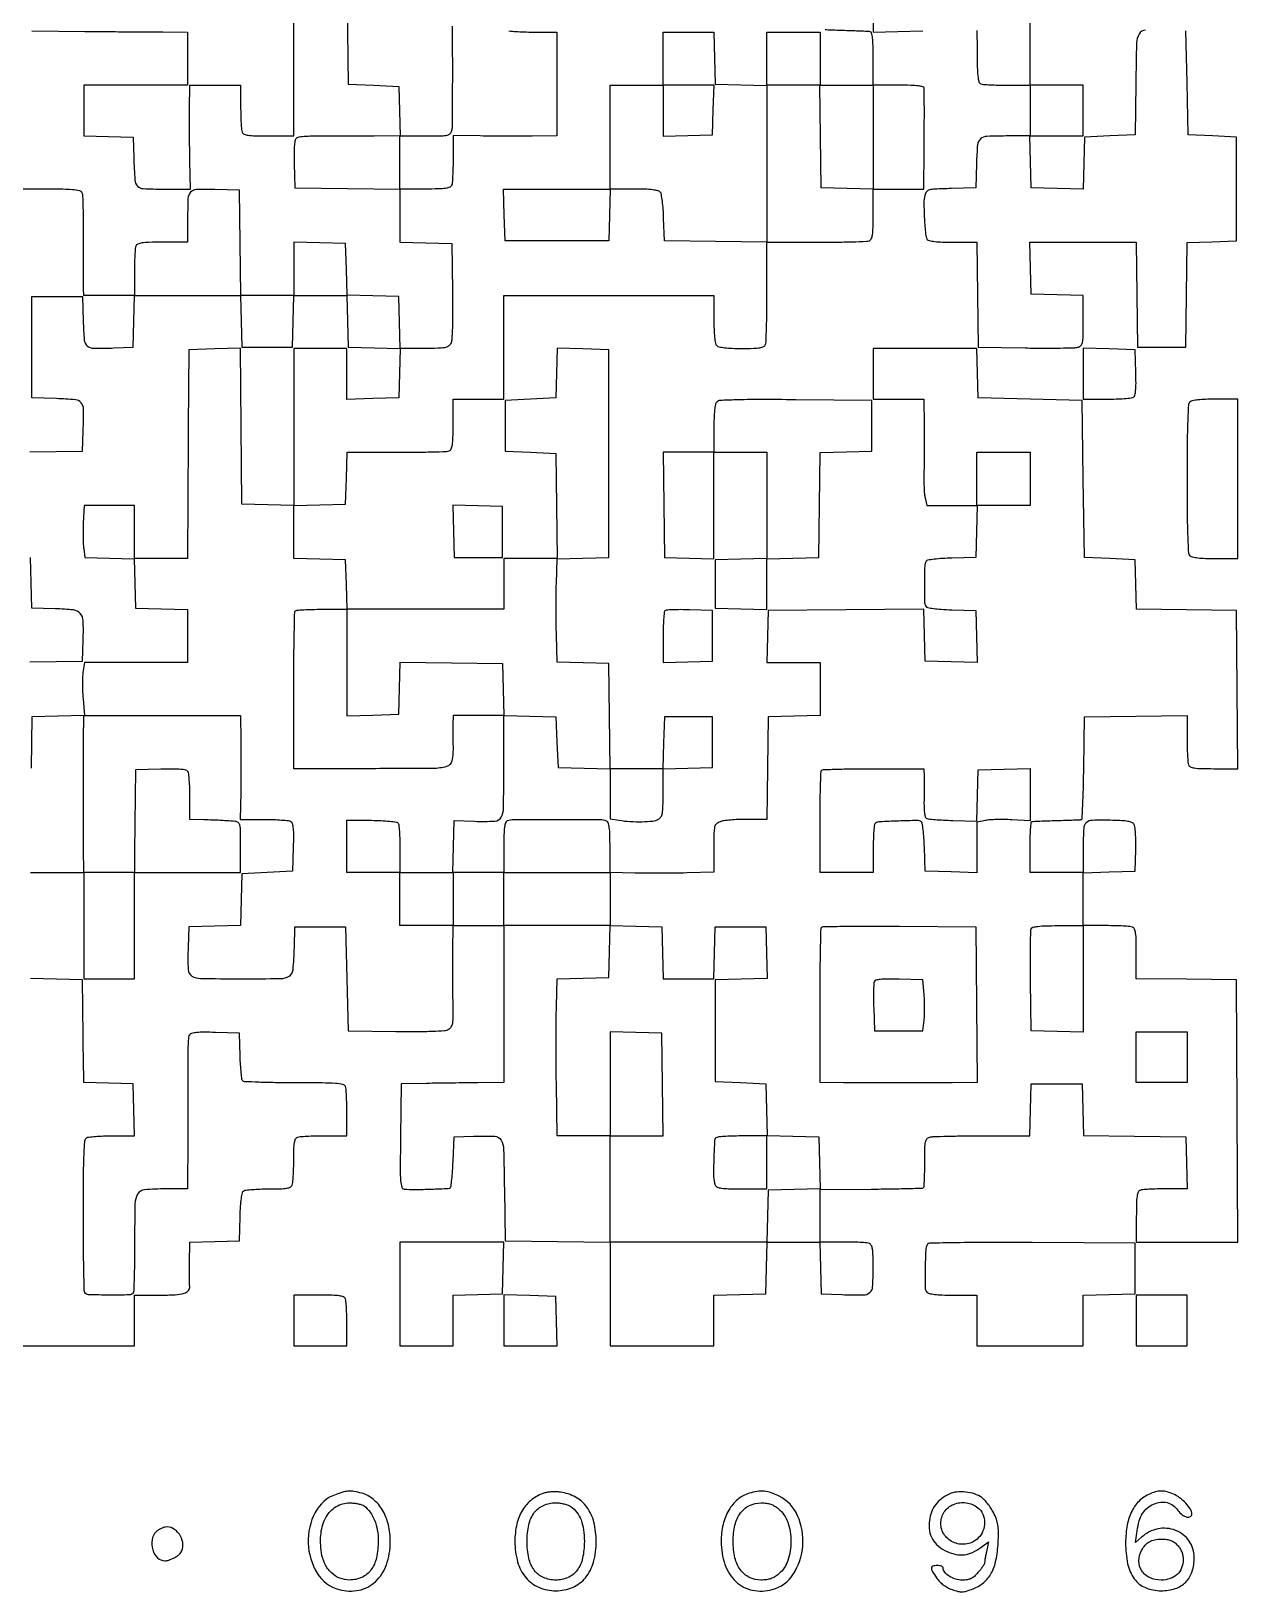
# Model space of a CAD drawing. Extents: x 179 to 1071, y 112 to 1107.
# Drawn here: x 571 to 1071, y 112 to 758 of the extents above; entities that cross this region are included whole.
import ezdxf

# ---------------------------------------------------------------- set-up
doc = ezdxf.new("R2010")
doc.units = 0

msp = doc.modelspace()

# ---------------------------------------------------------------- linework, layer by layer
for points in [[(701.961185, 779.931943), (702.230592, 758.215971), (702.5, 736.5), (713, 736), (723.5, 735.5), (723.784983, 725.25), (724.069966, 715), (713.284983, 714.93983, -0.000968), (708.429729, 714.922141, -0.000601), (702.730589, 714.919258, -0.000603), (697.10597, 714.929951, -0.001089), (692.5, 714.954293, 0.007949), (688.575575, 714.921194, 0.010999), (685.059082, 714.758164, 0.007766), (682.14769, 714.513451, 0.121161), (681.211769, 714.181818, 0.193052), (680.605124, 713.30958, 0.033427), (680.279649, 711.285813, 0.023561), (680.138626, 708.18984, 0.006865), (680.211769, 703.417355), (680.5, 693.5), (702.25, 693.230498), (724, 692.960995), (724, 682.014329), (724, 671.067663), (734.75, 670.783832), (745.5, 670.5), (745.771227, 650.723921, -0.003998), (745.819843, 642.220502, -0.008451), (745.693379, 635.628551, -0.006572), (745.445103, 630.589282, -0.107669), (744.986043, 628.973921, -0.131877), (743.98962, 627.912104, -0.094571), (742.462685, 627.326285, -0.039356), (739.773537, 627.058951, -0.005104), (733.998648, 627), (724.067663, 627), (723.783832, 637.75), (723.5, 648.5), (712.783492, 648.783492), (702.066984, 649.066984), (701.783492, 659.783492), (701.5, 670.5), (690.75, 670.783832), (680, 671.067663), (680, 660.033832), (680, 649), (669.019502, 649), (658.039005, 649), (657.769502, 670.75), (657.5, 692.5), (647.375418, 692.783598, 0.014067), (639.629717, 692.782603, 0.209372), (637.234697, 691.652026, 0.171639), (636.192605, 689.020135, 0.008871), (636.013655, 679.75), (636, 671), (625.606989, 671, 0.005351), (620.039857, 670.940414, 0.030363), (617.086379, 670.69735, 0.063068), (615.398405, 670.23239, 0.205218), (614.606989, 669.418213, 0.07203), (614.367894, 668.361889, 0.005915), (614.178303, 665.534475, 0.007831), (614.044305, 662.140776, 0.005951), (614, 658.418213), (614, 649), (603.5, 649), (593, 649), (592.945994, 651.75, -0.004813), (592.927671, 653.580519, -0.000316), (592.928989, 658.868487, -0.000458), (592.940319, 665.171508, -0.000342), (592.963941, 672.121445, 0.003336), (592.946153, 678.991468, 0.004864), (592.831182, 685.044978, 0.002492), (592.65853, 690.165908, 0.082114), (592.410958, 691.371445, 0.252583), (591.347157, 692.285021, 0.034724), (588.355555, 692.722897, 0.01693), (582.93396, 692.951057, 0.002051), (571, 693, 0.002119), (559.241252, 692.950165, 0.016334)], [(571.5, 758.5), (593.5, 758.297607, 0.000187), (602.674575, 758.216632, 0.000175), (612.048437, 758.140683, 0.000174), (620.365365, 758.079107, 0.000603), (625.75, 758.047607), (636, 758), (636, 747), (636, 736), (614.5, 736), (593, 736), (593, 725.534983), (593, 715.069966), (603.25, 714.784983), (613.5, 714.5), (613.75078, 706, 0.008217), (614.176921, 696.728164, 0.176384), (615.255846, 694.256177, 0.194563), (617.638093, 693.175835, 0.010359), (626.124322, 693), (637.210541, 693), (636.975491, 704.75, -0.002259), (636.894826, 709.959265, -0.001517), (636.84761, 715.9125, -0.001528), (636.837003, 721.676368, -0.003024), (636.870221, 726.25), (637, 736), (647.5, 736), (658, 736), (658, 727.081787, 0.006277), (658.044331, 723.550804, 0.008159), (658.178303, 720.31865, 0.006338), (658.368222, 717.626193, 0.070946), (658.606989, 716.581787, 0.205218), (659.398405, 715.76761, 0.063068), (661.086379, 715.30265, 0.030363), (664.039857, 715.059586, 0.005351), (669.606989, 715), (680, 715), (680, 747.466168), (680, 779.932337)], [(1032.780464, 758.787652, 0.257531), (1030.146434, 757.197264, 0.124846), (1029.099787, 753.488898, 0.003493), (1028.769847, 736.735929), (1028.5, 715.5), (1018, 715), (1007.5, 714.5), (1007.215829, 703.716515), (1006.931657, 692.93303), (996.215829, 693.216515), (985.5, 693.5), (985.216168, 704.25), (984.932337, 715), (995.966168, 715), (1007, 715), (1007, 725.5), (1007, 736), (996, 736), (985, 736), (985, 758), (985, 780)], [(571, 410), (593, 410), (593, 388), (593, 366), (603.5, 366), (614, 366), (614, 388), (614, 410), (636, 410), (658, 410), (658, 420.5, 0.003352), (657.954921, 427.224924, 0.048655), (657.69244, 429.587618, 0.175767), (657.016838, 430.675217, 0.149258), (655.75, 431.167506, 0.001986), (652.205797, 431.417209, 0.003814), (649.36184, 431.584448, 0.003716), (646.467483, 431.710946, 0.001781), (642.75, 431.832494), (637, 432), (636.984687, 441.25, 0.008159), (636.919317, 444.886885, 0.011123), (636.734034, 448.160822, 0.008145), (636.475757, 450.869394, 0.113997), (636.152902, 451.78684, 0.199716), (635.281101, 452.39767, 0.032047), (633.18343, 452.720814, 0.022682), (629.955578, 452.861053, 0.006397), (624.918214, 452.78684), (614.5, 452.5), (614.322108, 441.5, 0.000681), (614.248714, 436.544418, 0.000421), (614.17529, 430.720312, 0.000422), (614.112467, 424.967405, 0.00076), (614.072108, 420.25), (614, 410), (603.5, 410), (593, 410), (592.933333, 420, -0.000621), (592.907731, 424.720472, -0.000304), (592.88625, 430.734375, -0.000302), (592.871506, 436.984657, -0.000439), (592.866667, 442.5, -0.000439), (592.871506, 448.015343, -0.000302), (592.88625, 454.265625, -0.000304), (592.907731, 460.279528, -0.000621), (592.933333, 465), (593, 475), (625.5, 475), (658, 475), (658.109067, 464.75, -0.002417), (658.136556, 460.015634, -0.001319), (658.126879, 454.20625, -0.001314), (658.085953, 448.30196, -0.002089), (658.016543, 443.25), (657.814951, 432), (667.657476, 431.984687, -0.007683), (671.521546, 431.919292, -0.010595), (674.987176, 431.733781, -0.007485), (677.858404, 431.475724, -0.115704), (678.788231, 431.152042, -0.19692), (679.395734, 430.294865, -0.033714), (679.721018, 428.282937, -0.023663), (679.861823, 425.195195, -0.006827), (679.788231, 420.417355), (679.5, 410.5), (669, 410), (658.5, 409.5), (658.216508, 398.783492), (657.933016, 388.066984), (647.216508, 387.783492), (636.5, 387.5), (636.228698, 379, 0.01654), (636.23949, 369.782213, 0.254876), (637.79862, 367.141672, 0.131763), (641.407937, 366.118322, 0.003566), (658, 366, 0.003292), (674.573967, 366.109128, 0.129624), (678.077127, 367.082347, 0.243089), (679.697909, 369.638585, 0.014665), (680.24922, 379), (680.5, 387.5), (691, 387.5), (701.5, 387.5), (702, 366), (702.5, 344.5), (722.276079, 344.228773, 0.003838), (731.052526, 344.175771, 0.009135), (737.574436, 344.305616, 0.008078), (742.403182, 344.568236, 0.105617), (744.117756, 345.063021, 0.126565), (745.24877, 346.102368, 0.105122), (745.835833, 347.632523, 0.039822), (746.048749, 350.382606, 0.004192), (745.979599, 356.834248, -0.002293), (745.909533, 361.660905, -0.001387), (745.868619, 367.377873, -0.001389), (745.859504, 373.055362, -0.00244), (745.887922, 377.75), (746, 388), (756.5, 388), (767, 388), (767, 355.5), (767, 323), (756.25, 322.925726, 0.00076), (751.373532, 322.884622, 0.000454), (745.573437, 322.821651, 0.000454), (739.797094, 322.748445, 0.000788), (735, 322.675726), (724.5, 322.5), (724.230498, 300.75, 0.001595), (724.108277, 287.465498, 0.018624), (724.270272, 282.28079, 0.052689), (724.724531, 279.692853, 0.315879), (725.730498, 278.879639, 0.019523), (730.254, 278.748994, 0.006356), (736.936233, 278.90192, 0.001781), (744.024926, 279.179621, 0.186814), (744.900301, 279.562261, 0.169865), (745.154883, 280.08551, 0.003629), (745.470714, 282.970315, 0.007945), (745.764972, 286.387498, 0.005223), (746, 290.328626), (746.5, 300.5), (754.496645, 300.796504, -0.01904), (763.219536, 300.787652, -0.257531), (765.853566, 299.197264, -0.124846), (766.900213, 295.488898, -0.003493), (767.230153, 278.735929), (767.5, 257.5), (789.25, 257.230498), (811, 256.960995), (811, 235.480498), (811, 214), (832.5, 214), (854, 214), (854, 224.466168), (854, 234.932337), (864.75, 235.216168), (875.5, 235.5), (875.783832, 246.25), (876.067663, 257), (887, 257), (897.932337, 257), (898.216168, 246.25), (898.5, 235.5), (907, 235.204946, 0.009652), (915.921142, 235.067594, 0.172963), (918.575505, 236.025831, 0.208519), (919.775922, 238.385105, 0.014882), (920, 245.912063, 0.005765), (919.939362, 251.171455, 0.031694), (919.694582, 253.996718, 0.065386), (919.227398, 255.619099, 0.201), (918.418213, 256.393011, 0.07203), (917.361889, 256.632106, 0.005915), (914.534475, 256.821697, 0.007831), (911.140776, 256.955695, 0.005951), (907.418213, 257), (898, 257), (898, 267.900467), (898, 278.800934), (919.187476, 278.921276, 0.002226), (927.346504, 279.003942, 0.00358), (934.300017, 279.155155, 0.000732), (940.401454, 279.340485, 0.190653), (940.881801, 279.548468, 0.183849), (941.085025, 280.0014, 0.003029), (941.231616, 282.814342, 0.007406), (941.334896, 286.123849, 0.004797), (941.360912, 289.954591, -0.004309), (941.395957, 295.979834, -0.044941), (941.653182, 298.438124, -0.131867), (942.27281, 299.700486, -0.148567), (943.416586, 300.413277, -0.057003), (944.91186, 300.636876, -0.002068), (950.679622, 300.812374, -0.003767), (957.510981, 300.940468, -0.002631), (965.216168, 300.986345), (984.932337, 301), (985.216168, 311.75), (985.5, 322.5), (996, 322.5), (1006.5, 322.5), (1006.783631, 311.76979), (1007.067262, 301.03958), (1028.283631, 300.76979), (1049.5, 300.5), (1049.783832, 289.75), (1050.067663, 279), (1041.115619, 279, 0.006254), (1037.571673, 278.955671, 0.008136), (1034.328588, 278.821697, 0.006308), (1031.627025, 278.631801, 0.071023), (1030.581787, 278.393011, 0.205218), (1029.76761, 277.601595, 0.063068), (1029.30265, 275.913621, 0.030363), (1029.059586, 272.960143, 0.005351), (1029, 267.393011), (1029, 257), (1050.008612, 257), (1071.017225, 257), (1070.758612, 311.25), (1070.5, 365.5), (1049.75, 365.770288), (1029, 366.040577), (1029, 376.4133, 0.005367), (1028.940375, 381.968397, 0.030413), (1028.697247, 384.916867, 0.063157), (1028.2322, 386.602268, 0.205057), (1027.418213, 387.393011, 0.07203), (1026.361889, 387.632106, 0.005915), (1023.534475, 387.821697, 0.007831), (1020.140776, 387.955695, 0.005951), (1016.418213, 388), (1007, 388), (1007, 398.966168), (1007, 409.932337), (1017.75, 410.216168), (1028.5, 410.5), (1028.754537, 419.5, 0.010226), (1028.782348, 423.054778, 0.013517), (1028.653957, 426.290367, 0.010897), (1028.417199, 428.959059, 0.116302), (1028.054704, 429.977844, 0.157678), (1027.192814, 430.681416, 0.047114), (1025.540358, 431.152417, 0.031154), (1023.038119, 431.457231, 0.010023), (1019.300167, 431.602655, 0.009586), (1010.725302, 431.599809, 0.181868), (1008.275857, 430.623441, 0.198703), (1007.186384, 428.305593, 0.011774), (1007, 420.391592), (1007, 410), (996, 410), (985, 410), (985, 420.5, -0.006693), (985.054009, 424.534819, -0.01092), (985.220312, 427.953309, -0.004756), (985.448565, 430.801739, -0.340268), (985.75, 431.128285, -0.031622), (986.3049, 431.187429, -0.000663), (989.070312, 431.302633, -0.00154), (992.305266, 431.423119, -0.001037), (996, 431.541666, 0.000634), (999.69334, 431.657192, 0.000945), (1002.923845, 431.768459, 0.000396), (1005.68979, 431.871153, 0.020049), (1006.230112, 431.91338, 0.365395), (1006.530943, 432.234967, 0.001146), (1006.825034, 438.216743, 0.00532), (1007.074127, 445.095884, 0.003214), (1007.230112, 453.25), (1007.5, 474.5), (1028.75, 474.769888), (1050, 475.039775), (1050, 465.601675, 0.005938), (1050.044304, 461.871491, 0.007818), (1050.178303, 458.471367, 0.005899), (1050.367881, 455.638569, 0.072071), (1050.606989, 454.581787, 0.201272), (1051.382022, 453.772279, 0.065239), (1053.008523, 453.305235, 0.031606), (1055.841873, 453.060568, 0.005737), (1061.120653, 453), (1071.027329, 453), (1070.763664, 485.75), (1070.5, 518.5), (1049.78476, 518.770183), (1029.069521, 519.040365), (1028.78476, 529.270183), (1028.5, 539.5), (1018, 540), (1007.5, 540.5), (1007, 573), (1006.5, 605.5), (985, 606), (963.5, 606.5), (963.215017, 616.75), (962.930034, 627), (941.465017, 627), (920, 627), (920, 616.5), (920, 606), (930.5, 606), (941, 606), (941.129843, 595.25, -0.002519), (941.163021, 590.537734, -0.001794), (941.15465, 585.259025, -0.001811), (941.110355, 580.224097, -0.003865), (941.031957, 576.333916, 0.008359), (940.994534, 572.981366, 0.008597), (941.070092, 569.660719, 0.008386), (941.233318, 566.785817, 0.035694), (941.481569, 565.083916), (942.158911, 562), (952.613287, 562), (963.067663, 562), (962.783832, 551.25), (962.5, 540.5), (952.535034, 540.211195, 0.009414), (948.670571, 540.02633, 0.014151), (945.311411, 539.706488, 0.008931), (942.563628, 539.316208, 0.217922), (941.937331, 538.8986, 0.131593), (941.332222, 536.884751, 0.00591), (941.197832, 529.577455, 0.005783), (941.234406, 522.256279, 0.136042), (941.815073, 520.288805, 0.201968), (942.596887, 519.736762, 0.019306), (944.944151, 519.315377, 0.019182), (948.195141, 518.987011, 0.008333), (952.535034, 518.788805), (962.5, 518.5), (962.784178, 507.715822), (963.068357, 496.931643), (952.284178, 497.215822), (941.5, 497.5), (941.216028, 508.263808), (940.932056, 519.027617), (908.716028, 518.763808), (876.5, 518.5), (876.216168, 507.75), (875.932337, 497), (886.966168, 497), (898, 497), (898, 486.033832), (898, 475.067663), (887.25, 474.783832), (876.5, 474.5), (876.230112, 453.25), (875.960225, 432), (867.545212, 432, 0.010497), (864.13544, 431.92841, 0.011651), (860.848611, 431.713521, 0.01106), (858.060997, 431.403647, 0.057688), (856.5651, 431.024751, 0.092844), (855.080822, 430.117837, 0.152875), (854.338843, 428.862327, 0.053697), (854.050859, 426.534103, 0.003944), (854, 420.087135), (854, 410.124768), (842.75, 409.812384, -0.004056), (837.698016, 409.713112, -0.002552), (831.79375, 409.675138, -0.002561), (825.984411, 409.697181, -0.004692), (821.25, 409.783832), (811, 410.067663), (811, 420.426843, 0.006016), (810.937492, 425.621822, 0.025912), (810.703286, 428.702623, 0.042966), (810.296232, 430.57953, 0.230176), (809.601113, 431.322826, 0.090684), (806.950066, 431.820406, 0.001053), (789.022378, 431.866182, 0.001051), (771.09232, 431.836534, 0.090912), (768.44689, 431.341246, 0.223897), (767.720101, 430.582456, 0.048021), (767.29816, 428.758753, 0.027052), (767.061667, 425.70564, 0.005804), (767, 420.393011), (767, 410), (756.466168, 410), (745.932337, 410), (746.216168, 420.743382), (746.5, 431.486764), (754.872248, 431.214794, 0.020372), (763.328892, 431.284683, 0.262093), (765.907948, 432.90758, 0.121351), (766.886136, 436.660668, 0.003361), (767, 453.601219), (767, 475.067663), (777.75, 474.783832), (788.5, 474.5), (789, 464), (789.5, 453.5), (800.25, 453.216168), (811, 452.932337), (811, 442.597011), (811, 432.261685), (814.75, 431.641848, 0.026379), (819.301076, 431.134304, 0.020608), (824.274108, 431.049221, 0.018777), (828.728457, 431.324195, 0.098364), (831.065741, 432.035184, 0.135997), (832.100974, 433.022543, 0.091282), (832.675239, 434.563773, 0.038492), (832.940683, 437.273166, 0.005179), (833, 443.000201), (833, 452.930034), (843.25, 453.215017), (853.5, 453.5), (853.5, 464), (853.5, 474.5), (843.5, 474.5), (833.5, 474.5), (833.216168, 463.75), (832.932337, 453), (821.985671, 453), (811.039005, 453), (810.769502, 474.75), (810.5, 496.5), (799.811779, 496.783205), (789.123557, 497.06641), (788.811779, 508.283205, -0.004062), (788.712714, 513.320052, -0.002556), (788.674861, 519.206166, -0.002565), (788.696928, 524.997327, -0.0047), (788.783492, 529.716508), (789.066984, 539.933016), (799.783492, 540.216508), (810.5, 540.5), (810.5, 583.5), (810.5, 626.5), (799.785353, 626.783473), (789.070705, 627.066946), (788.785353, 616.783473), (788.5, 606.5), (778, 606), (767.5, 605.5), (767.5, 595), (767.5, 584.5), (778, 584), (788.5, 583.5), (788.769502, 561.75), (789.039005, 540), (778.019502, 540), (767, 540), (767, 529.5), (767, 519), (734.534983, 519), (702.069966, 519), (701.784983, 529.25), (701.5, 539.5), (690.75, 539.783832), (680, 540.067663), (680, 551), (680, 561.932337), (690.75, 562.216168), (701.5, 562.5), (701.783832, 573.25), (702.067663, 584), (722.452044, 584, 0.002775), (730.37797, 584.043995, 0.004131), (737.313163, 584.178303, 0.001846), (743.220801, 584.363378, 0.08304), (744.418213, 584.606989, 0.205218), (745.23239, 585.398405, 0.063068), (745.69735, 587.086379, 0.030363), (745.940414, 590.039857, 0.005351), (746, 595.606989), (746, 606), (756.5, 606), (767, 606), (767, 627.5), (767, 649), (810.5, 649), (854, 649), (854, 639.2, 0.008695), (854.074295, 634.928253, 0.018472), (854.311224, 631.630442, 0.019349), (854.671932, 629.200304, 0.150969), (855.2, 628.2, 0.148618), (856.177004, 627.678473, 0.020076), (858.499944, 627.315267, 0.019202), (861.62258, 627.075751, 0.009539), (865.593011, 627, 0.006405), (870.449162, 627.062206, 0.033615), (873.105917, 627.309523, 0.068495), (874.642994, 627.779618, 0.195123), (875.393011, 628.581787, 0.083055), (875.636631, 629.779435, 0.001841), (875.821697, 635.696775, 0.004125), (875.956005, 642.642891, 0.002771), (876, 650.581787), (876, 671), (896.418213, 671, 0.002771), (904.357109, 671.043995, 0.004125), (911.303225, 671.178303, 0.001841), (917.220565, 671.363369, 0.083055), (918.418213, 671.606989, 0.205218), (919.23239, 672.398405, 0.063068), (919.69735, 674.086379, 0.030363), (919.940414, 677.039857, 0.005351), (920, 682.606989), (920, 693), (930.5, 693), (941, 693), (941.117048, 709.25, 0.00058), (941.180142, 719.689697, 0.00168), (941.191156, 726.913373, 0.00206), (941.160766, 732.017498, 0.011519), (941.070258, 734.75, 0.326057), (940.572368, 735.357548, 0.03406), (938.651767, 735.718565, 0.023421), (935.541381, 735.93939, 0.006011), (930.5, 736), (920, 736), (920, 747, 0.005775), (919.939055, 752.276263, 0.022121), (919.718014, 755.554027, 0.030522), (919.359495, 757.610597, 0.312609), (918.75, 758.157371, 0.01906), (917.907385, 758.230969, 0.00115), (915.370312, 758.349557, 0.00172), (912.346926, 758.473486, 0.00127), (909, 758.590631, -0.000285), (905.653068, 758.70117, -0.000386), (902.629688, 758.805082, -0.000257), (900.091207, 758.895592, -0.004297)], [(769.147219, 758.517741, 0.007444), (771.990756, 758.26306, 0.010563), (775.422631, 758.079922, 0.007655), (779.25, 758.015313), (789, 758), (789, 736.5), (789, 715), (778.75, 714.890933, -0.002417), (774.015634, 714.863444, -0.001319), (768.20625, 714.873121, -0.001314), (762.30196, 714.914047, -0.002089), (757.25, 714.983457), (746, 715.185049), (746, 705.674312, -0.005894), (745.955699, 701.916296, -0.007773), (745.821697, 698.492704, -0.005841), (745.632165, 695.640229, -0.07222), (745.393011, 694.581787, -0.205218), (744.601595, 693.76761, -0.063068), (742.913621, 693.30265, -0.030363), (739.960143, 693.059586, -0.005351), (734.393011, 693), (724, 693), (724, 704), (724, 715), (734.480948, 715, 0.003674), (741.094852, 715.048601, 0.046729), (743.563146, 715.316433, 0.148867), (744.796617, 715.985547, 0.137023), (745.497016, 717.25, 0.056259), (745.708054, 718.984236, 0.000618), (745.796787, 730.882812, 0.001926), (745.829346, 744.623377, 0.001252), (745.766068, 760.5)], [(963, 758.606989, 0.002045), (963.049566, 746.485827, 0.015901), (963.275578, 740.835307, 0.030015), (963.696146, 737.662537, 0.258697), (964.581787, 736.606989, 0.07203), (965.638111, 736.367894, 0.005915), (968.465525, 736.178303, 0.007831), (971.859224, 736.044305, 0.005951), (975.581787, 736), (985, 736), (985, 725.5), (985, 715), (976.25, 714.986345, 0.00925), (967.143851, 714.803651, 0.166903), (964.462909, 713.765918, 0.199184), (963.217345, 711.358739, 0.014077), (962.783793, 703.642206), (962.5, 693.5), (952.2603, 693.215131, 0.003734), (945.637763, 692.981389, 0.052854), (943.294819, 692.631225, 0.162512), (942.110103, 691.861501, 0.107034), (941.383497, 690.391837, 0.064881), (941.00259, 687.132094, 0.01059), (941.222069, 680.761035, 0.008005), (941.684657, 674.313645, 0.117015), (942.398267, 672.164608, 0.210569), (943.158734, 671.641942, 0.019519), (945.468478, 671.297482, 0.019223), (948.688217, 671.069898, 0.008031), (953.039515, 671), (962.960995, 671), (963.230498, 649.25), (963.5, 627.5), (983, 627.216289, 0.002788), (990.634166, 627.14779, 0.003942), (997.432813, 627.178292, 0.002293), (1003.159317, 627.275402, 0.054895), (1004.75, 627.485341, 0.136044), (1006.014093, 628.194629, 0.147883), (1006.68293, 629.432417, 0.046767), (1006.951158, 631.899474, 0.003708), (1007, 638.48522), (1007, 648.932337), (996.25, 649.216168), (985.5, 649.5), (985.216168, 660.25), (984.932337, 671), (1006.946666, 671), (1028.960995, 671), (1029.230498, 649.25), (1029.5, 627.5), (1039.5, 627.5), (1049.5, 627.5), (1049.769405, 649.215231), (1050.038811, 670.930462), (1060.269405, 671.215231), (1070.5, 671.5), (1070.5, 693), (1070.5, 714.5), (1060.5, 715), (1050.5, 715.5), (1050, 737), (1049.5, 758.5)], [(570.716367, 584.230404), (592.5, 584.5), (592.795054, 593, 0.010012), (592.925177, 601.86687, 0.174565), (591.948742, 604.533568, 0.200378), (589.54295, 605.781878, 0.013827), (581.7397, 606.215131), (571.5, 606.5), (571.5, 627.5), (571.5, 648.5), (582, 648.5), (592.5, 648.5), (592.784869, 638.2603, 0.013482), (593.211819, 630.473421, 0.195806), (594.432921, 628.060296, 0.179106), (597.041159, 627.075074, 0.010944), (605.503355, 627.203496), (613.5, 627.5), (613.783832, 638.25), (614.067663, 649), (636, 649), (657.932337, 649), (658.216168, 638.25), (658.5, 627.5), (669, 627.5), (679.5, 627.5), (679.783832, 638.25), (680.067663, 649), (691, 649), (701.932337, 649), (702.216168, 638.25), (702.5, 627.5), (713.284606, 627.215817), (724.069211, 626.931635), (723.784606, 616.715817), (723.5, 606.5), (712.75, 606.216168), (702, 605.932337), (702, 616.466168), (702, 627), (691, 627), (680, 627), (680, 594.466168), (680, 561.932337), (669.25, 562.216168), (658.5, 562.5), (658.236102, 594.783691), (657.972205, 627.067381), (647.236102, 626.783691), (636.5, 626.5), (636.301064, 594.5, 0.000053), (636.221158, 581.423794, 0.000056), (636.145565, 568.595312, 0.000053), (636.082867, 557.544173, 0.000257), (636.051064, 551.25), (636, 540), (625, 540), (614, 540), (614, 551), (614, 562), (603.579004, 562), (593.158008, 562), (592.829004, 554.719331, 0.007915), (592.739766, 551.67743, 0.007351), (592.74352, 548.558243, 0.007353), (592.828454, 545.784514, 0.024459), (593, 543.969331), (593.5, 540.5), (603.715399, 540.215399), (613.930798, 539.930798), (614.215399, 529.715399), (614.5, 519.5), (625.25, 519.216168), (636, 518.932337), (636, 507.966168), (636, 497), (614.631669, 497), (593.263338, 497), (592.704073, 492.830366, 0.024166), (592.527753, 490.761242, 0.009409), (592.476434, 487.889503, 0.009289), (592.537301, 484.772778, 0.011385), (592.714484, 481.865639), (593.28416, 475.070546), (582.39208, 474.785273), (571.5, 474.5), (571.230112, 453.25)], [(570.75, 497.230498), (592.5, 497.5), (592.788833, 506.243181, 0.016437), (592.790065, 514.283794, 0.175522), (591.596909, 517.269158, 0.186549), (588.802745, 518.703343, 0.018997), (581.234094, 519.21398), (571.5, 519.5), (571, 540.5)], [(548.932337, 214), (581.466168, 214), (614, 214), (614, 224.5), (614, 235), (624.377555, 235, 0.012231), (630.934343, 235.160412, 0.058555), (634.618037, 235.777198, 0.141381), (636.432653, 236.924437, 0.229853), (636.916666, 238.64474, -0.042202), (636.859027, 239.26111, -0.001305), (636.843037, 241.808804, -0.002551), (636.847352, 244.813778, -0.001762), (636.881579, 248.215017), (637, 256.930034), (647.25, 257.215017), (657.5, 257.5), (657.788805, 267.464966, -0.00836), (657.987032, 271.800174, -0.019108), (658.315749, 275.055937, -0.01918), (658.737468, 277.411, -0.199883), (659.288805, 278.199653, -0.115495), (660.161051, 278.504423, -0.007626), (662.829971, 278.747767, -0.010713), (666.052528, 278.922753, -0.007787), (669.643011, 278.984687, 0.006483), (674.463534, 279.055269, 0.033702), (677.110608, 279.307461, 0.068336), (678.644645, 279.780017, 0.194682), (679.393011, 280.581787, 0.070701), (679.631706, 281.623534, 0.006434), (679.821697, 284.287222, 0.008233), (679.955664, 287.484808, 0.006352), (680, 290.974799, -0.006824), (680.063195, 295.605148, -0.03479), (680.312102, 298.167248, -0.070258), (680.783827, 299.656877, -0.191652), (681.581787, 300.393011, -0.07203), (682.638111, 300.632106, -0.005915), (685.465525, 300.821697, -0.007831), (688.859224, 300.955695, -0.005951), (692.581787, 301), (702, 301), (702, 310.418213, 0.005783), (701.956981, 314.137508, 0.007659), (701.826821, 317.521123, 0.005695), (701.64285, 320.340671, 0.072592), (701.410454, 321.372758, 0.260391), (700.389245, 322.22408, 0.028246), (697.234382, 322.633247, 0.015906), (691.707221, 322.858258, 0.00222), (680.255908, 322.909091, -0.003659), (672.315023, 322.967198, -0.005751), (665.495484, 323.145484, -0.001856), (659.624324, 323.388407, -0.187226), (658.886166, 323.713834, -0.164497), (658.55548, 324.382415, -0.006812), (658.232419, 327.070081, -0.011195), (657.960511, 330.31444, -0.007651), (657.790711, 334.009289), (657.5, 343.5), (647.582645, 343.788231, 0.006901), (642.8151, 343.860957, 0.023466), (639.711486, 343.719732, 0.033166), (637.676746, 343.394071, 0.189534), (636.790502, 342.788231, 0.127422), (636.451884, 341.840196, 0.007652), (636.225215, 338.794043, 0.011073), (636.089712, 335.116065, 0.007928), (636.094546, 331, -0.002979), (636.154544, 325.581263, -0.000941), (636.180693, 317.489063, -0.00094), (636.175897, 308.464312, -0.001044), (636.136688, 299.75), (636, 279), (626.934259, 279, 0.021859), (618.200231, 278.617978, 0.243483), (615.347601, 276.809215, 0.127943), (614.22051, 272.791922, 0.004756), (614.069767, 256.944437, -0.002771), (614.026847, 249.200659, -0.004303), (613.895309, 242.521243, -0.001396), (613.71599, 236.754813, -0.13066), (613.475867, 235.960952, -0.254355), (611.954955, 235.092001, -0.00602), (603.48172, 235.016669, -0.00604), (595.011065, 235.145673, -0.252658), (593.485226, 236.023904, -0.133671), (593.228103, 236.892483, -0.000695), (593.042219, 245.891388, -0.003021), (592.906289, 256.170564, -0.001903), (592.865741, 268.177516, -0.00169), (592.92672, 284.193602, -0.008552), (593.143724, 293.125317, -0.007596), (593.473093, 298.93957, -0.237796), (594.189532, 300.138299, -0.113544), (595.120986, 300.4668, -0.008304), (597.842176, 300.729744, -0.011246), (601.132293, 300.918244, -0.008272), (604.783832, 300.984687), (614.067663, 301), (613.783832, 311.75), (613.5, 322.5), (603.25, 322.784983), (593, 323.069966), (592.881648, 332.784983, -0.000066), (592.826896, 337.328393, -0.000034), (592.75939, 343.024339, -0.000034), (592.690669, 348.889387, -0.000051), (592.631648, 354), (592.5, 365.5), (581.75, 365.783832), (571, 366.067663)]]:
    msp.add_lwpolyline(points, format="xyb")
msp.add_lwpolyline([(920, 768.965017), (920, 757.930034), (930.25, 758.215017), (940.5, 758.5)])
for points in [[(854.216168, 747.25), (854.5, 736.5), (865.25, 736.216168), (876, 735.932337), (876, 746.966168), (876, 758), (887, 758), (898, 758), (898, 747), (898, 736), (909, 736), (920, 736), (920, 714.466168), (920, 692.932337), (909.25, 693.216168), (898.5, 693.5), (898.230112, 714.75), (897.960225, 736), (886.980112, 736), (876, 736), (876, 703.480112), (876, 670.960225), (854.75, 671.230112), (833.5, 671.5), (833.209882, 680.945876, 0.010217), (833.019842, 684.65896, 0.013854), (832.687053, 688.000112, 0.010763), (832.277004, 690.740901, 0.131421), (831.837437, 691.695876, 0.163278), (830.856724, 692.303072, 0.027976), (828.668374, 692.689392, 0.021914), (825.481082, 692.92881, 0.007789), (820.911387, 693), (811.067663, 693), (810.783832, 682.25), (810.5, 671.5), (789, 671.5), (767.5, 671.5), (767.216168, 682.25), (766.932337, 693), (788.966168, 693), (811, 693), (811, 714.5), (811, 736), (822, 736), (833, 736), (833, 747), (833, 758), (843.466168, 758), (853.932337, 758)], [(1007, 616.533832), (1007, 606), (1016.75, 606.015313, 0.007764), (1020.578716, 606.080782, 0.010685), (1024.014795, 606.266491, 0.007597), (1026.860786, 606.524921, 0.115411), (1027.789728, 606.848883, 0.193917), (1028.393714, 607.690708, 0.035484), (1028.721172, 609.617554, 0.024729), (1028.862613, 612.565119, 0.007315), (1028.789728, 617.08357), (1028.5, 626.5), (1017.75, 626.783832), (1007, 627.067663)], [(855.213757, 604.813757, 0.149804), (854.676286, 603.801234, 0.020214), (854.311926, 601.3934, 0.018821), (854.07421, 598.103187, 0.008622), (854, 593.8), (854, 584), (843.480498, 584), (832.960995, 584), (833.230498, 562.25), (833.5, 540.5), (843.75, 540.215017), (854, 539.930034), (854, 561.965017), (854, 584), (865, 584), (876, 584), (876, 562.033832), (876, 540.067663), (865.25, 539.783832), (854.5, 539.5), (854.5, 529.5), (854.5, 519.5), (865.25, 519.216168), (876, 518.932337), (876, 529.432337), (876, 539.932337), (886.75, 540.216168), (897.5, 540.5), (897.769409, 562.216365), (898.038817, 583.93273), (908.769409, 584.216365), (919.5, 584.5), (919.5, 595), (919.5, 605.5), (887.963757, 605.763757, 0.001833), (872.455471, 605.836597, 0.007508), (863.046264, 605.705004, 0.005844), (856.62872, 605.443751, 0.185335)], [(1051.2, 604.8, 0.183509), (1050.582265, 603.425658, 0.00543), (1050.269608, 596.994608, 0.007447), (1050.058466, 587.745336, 0.001983), (1050, 573, 0.001983), (1050.058466, 558.254664, 0.007447), (1050.269608, 549.005392, 0.00543), (1050.582265, 542.574342, 0.183509), (1051.2, 541.2, 0.149044), (1052.181224, 540.677271, 0.019949), (1054.522984, 540.314516, 0.019071), (1057.676508, 540.075482, 0.009379), (1061.7, 540), (1071, 540), (1071, 573), (1071, 606), (1061.7, 606, 0.009379), (1057.676508, 605.924518, 0.019071), (1054.522984, 605.685484, 0.019949), (1052.181224, 605.322729, 0.149044)], [(702, 496.966168), (702, 474.932337), (712.75, 475.216168), (723.5, 475.5), (723.784032, 486.269789), (724.068065, 497.039577), (745.284032, 496.769789), (766.5, 496.5), (766.783832, 485.75), (767.067663, 475), (756.533832, 475), (746, 475), (745.875921, 471.25, 0.00741), (745.843015, 469.447597, 0.003325), (745.850634, 467.078593, 0.003291), (745.891822, 464.574596, 0.004471), (745.964074, 462.315423, -0.05976), (745.489501, 456.279623, -0.282682), (743.228313, 453.846705, -0.066203), (737.759941, 453.082977, -0.001638), (712.432612, 453), (680, 453), (680, 485.333333, -0.00193), (680.04803, 497.777167, -0.00312), (680.195833, 508.364583, -0.000554), (680.394704, 517.697021, -0.193094), (680.666667, 518.333333, -0.178563), (681.245497, 518.600197, -0.004516), (684.172917, 518.804167, -0.009111), (687.658388, 518.951724, -0.006022), (691.666667, 519), (702, 519)], [(833.700461, 518.367127, 0.177497), (833.420373, 517.762901, 0.004882), (833.20576, 514.826734, 0.009496), (833.05074, 511.322398, 0.006304), (833, 507.29835), (833, 496.930034), (843.25, 497.215017), (853.5, 497.5), (853.5, 508), (853.5, 518.5), (843.950461, 518.783794, 0.007041), (840.240283, 518.841782, 0.010544), (837.000338, 518.778463, 0.005798), (834.297812, 518.637197, 0.182377)], [(941.107595, 449.75, -0.007288), (941.138902, 448.05958, -0.002216), (941.137649, 445.498067, -0.002219), (941.110784, 442.627662, -0.002419), (941.058817, 439.839163, 0.014101), (941.071554, 437.145083, 0.023133), (941.251951, 434.871704, 0.021873), (941.550777, 433.122299, 0.20383), (941.983009, 432.510501, 0.111822), (942.787758, 432.234085, 0.005244), (945.664759, 431.95225, 0.008433), (949.114243, 431.709368, 0.005942), (952.999238, 431.547871), (962.934904, 431.253066), (963.217452, 441.876533), (963.5, 452.5), (974.25, 452.783832), (985, 453.067663), (985, 442.264399), (985, 431.461134), (977.491638, 431.840289, 0.009735), (974.360925, 431.937328, 0.009148), (971.163188, 431.915651, 0.009153), (968.329297, 431.792642, 0.03095), (966.491638, 431.564409), (963, 430.909374), (963, 420.420855), (963, 409.932337), (952.25, 410.216168), (941.5, 410.5), (941.211195, 420.464966, 0.009143), (941.028489, 424.328163, 0.013786), (940.715179, 427.683218, 0.008512), (940.334125, 430.432793, 0.219027), (939.928184, 431.044385, 0.143525), (938.25123, 431.505737, 0.003796), (930.462578, 431.317044, 0.004146), (922.730621, 431.006787, 0.12697), (920.901089, 430.43887, 0.229345), (920.541955, 429.874018, 0.007453), (920.264695, 427.125393, 0.012937), (920.065224, 423.791061, 0.00847), (920, 419.940983), (920, 410), (909, 410), (898, 410), (898, 430.833333, -0.002993), (898.048097, 438.867578, -0.004756), (898.195833, 445.742708, -0.001277), (898.396201, 451.712325, -0.189545), (898.666667, 452.333333, -0.189545), (899.287675, 452.603799, -0.001277), (905.257292, 452.804167, -0.004756), (912.132422, 452.951903, -0.002993), (920.166667, 453), (941, 453)], [(723.234687, 430.5, -0.135534), (723.527062, 429.733031, -0.00628), (723.758058, 426.929688, -0.010027), (723.92543, 423.558115, -0.006995), (723.984687, 419.75), (724, 410), (735, 410), (746, 410), (746, 399), (746, 388), (735, 388), (724, 388), (724, 399), (724, 410), (713, 410), (702, 410), (702, 420.860567), (702, 431.721135), (712.25, 431.610567, -0.009031), (716.230952, 431.495692, -0.013463), (719.704877, 431.238729, -0.008437), (722.558531, 430.901491, -0.203403)], [(811, 399.033832), (811, 388.067663), (821.75, 387.783832), (832.5, 387.5), (832.783832, 376.75), (833.067663, 366), (843.5, 366), (853.932337, 366), (854.216168, 376.75), (854.5, 387.5), (865, 387.5), (875.5, 387.5), (875.783485, 376.784171), (876.06697, 366.068343), (865.283485, 365.784171), (854.5, 365.5), (854.5, 344.5), (854.5, 323.5), (865, 323), (875.5, 322.5), (875.783492, 311.783492), (876.066984, 301.066984), (886.783492, 300.783492), (897.5, 300.5), (897.783485, 289.784171), (898.06697, 279.068343), (887.283485, 278.784171), (876.5, 278.5), (876.216168, 267.75), (875.932337, 257), (843.466168, 257), (811, 257), (811, 279), (811, 301), (800.037886, 301), (789.075772, 301), (788.787886, 322.25, -0.001898), (788.700534, 331.208245, -0.001673), (788.676151, 340.552746, -0.00168), (788.710665, 348.979512, -0.005083), (788.811779, 354.716795), (789.123557, 365.93359), (799.811779, 366.216795), (810.5, 366.5), (810.783832, 377.25), (811.067663, 388), (789.033832, 388), (767, 388), (767, 399), (767, 410), (789, 410), (811, 410)], [(962.763853, 355.25), (963.027706, 323), (952.763853, 322.926805, -0.00126), (944.527276, 322.888824, -0.000694), (934.455126, 322.881746, -0.00058), (922.339842, 322.904102, -0.000334), (907.75, 322.957682), (898, 323), (898, 354.833333, -0.002001), (898.049029, 367.086392, -0.003231), (898.199888, 377.515513, -0.000593), (898.402981, 386.698691, -0.192864), (898.680468, 387.347135, -0.194926), (899.328722, 387.621499, -0.000608), (908.434599, 387.750224, -0.003285), (918.778546, 387.815907, -0.002034), (930.930468, 387.763802), (962.5, 387.5)], [(1007, 365.966168), (1007, 343.932337), (996.25, 344.216168), (985.5, 344.5), (985.228584, 364.973, -0.002311), (985.16003, 372.911562, -0.003516), (985.180843, 379.807175, -0.001312), (985.255956, 385.733152, -0.088003), (985.447199, 386.723, -0.247035), (986.148983, 387.338533, -0.030083), (988.232877, 387.708053, -0.022428), (991.456505, 387.935705, -0.006414), (996.468615, 388), (1007, 388)], [(920.44275, 364.711405, 0.081149), (920.248444, 363.774362, 0.00524), (920.158923, 360.981301, 0.007536), (920.137209, 357.634347, 0.00554), (920.210159, 353.924983), (920.5, 344.5), (930.5, 344.5), (940.5, 344.5), (941.08534, 348.886315, 0.022863), (941.269448, 350.99849, 0.010307), (941.326793, 353.780045, 0.01018), (941.266834, 356.724741, 0.013684), (941.08534, 359.386315), (940.5, 365.5), (930.732592, 365.786422, 0.006215), (925.820487, 365.869374, 0.027145), (922.9185, 365.724677, 0.046335), (921.158442, 365.373938, 0.232847)], [(855.25, 300.337719, 0.289593), (854.339645, 299.071957, 0.006802), (853.98679, 291.429783, 0.012365), (853.929361, 284.073872, 0.087594), (854.606989, 280.581787, 0.205218), (855.398405, 279.76761, 0.063068), (857.086379, 279.30265, 0.030363), (860.039857, 279.059586, 0.005351), (865.606989, 279), (876, 279), (876, 290), (876, 301), (866.25, 300.921053, 0.004701), (862.424056, 300.854093, 0.00652), (858.996875, 300.717133, 0.004223), (856.130609, 300.540845, 0.078575)], [(942.536754, 256.05947, 0.12688), (941.78181, 253.628962, 0.007739), (941.52675, 245.966538, 0.006402), (941.487902, 238.184705, 0.172921), (942.184672, 236.277484, 0.166004), (943.148504, 235.687794, 0.025953), (945.378795, 235.309167, 0.021195), (948.591357, 235.071374, 0.007876), (953.122445, 235), (963, 235), (963, 224.5), (963, 214), (985, 214), (1007, 214), (1007, 224.466168), (1007, 234.932337), (1017.75, 235.216168), (1028.5, 235.5), (1028.5, 246), (1028.5, 256.5), (985.815621, 256.760686, 0.001697), (967.882387, 256.809345, 0.00388), (954.360157, 256.695205, 0.000872), (943.303268, 256.496775, 0.254685)], [(680, 224.5), (680, 214), (691, 214), (702, 214), (702, 222.918213, 0.006277), (701.955669, 226.449196, 0.008159), (701.821697, 229.68135, 0.006338), (701.631778, 232.373807, 0.070946), (701.393011, 233.418213, 0.205218), (700.601595, 234.23239, 0.063068), (698.913621, 234.69735, 0.030363), (695.960143, 234.940414, 0.005351), (690.393011, 235), (680, 235)], [(697.5, 152.503716, 0.189598), (688.896264, 145.058848, 0.12957), (685.978985, 132.314585, 0.13015), (689.725237, 119.829776, 0.191646), (698.78926, 113.056746, 0.116714), (706.969309, 112.805894, 0.137845), (713.830208, 116.340187, 0.122881), (718.377412, 123.332215, 0.082331), (719.978038, 132.782119, 0.057337), (719.180141, 139.937374, 0.076938), (716.768307, 145.990315, 0.087556), (712.952516, 150.453, 0.104818), (708.056846, 153.000752, 0.020052), (705.019922, 153.714614, 0.059525), (702.889581, 153.867969, 0.056344), (700.719483, 153.518614, 0.016597)], [(709.123419, 147.700513, -0.074015), (711.614708, 145.143361, -0.060014), (713.468183, 141.788246, -0.054283), (714.611422, 137.757408, -0.041852), (714.996262, 133.20034, -0.053677), (714.251665, 126.245592, -0.104915), (711.973988, 121.185689, -0.128833), (708.21767, 118.132507, -0.105676), (703.15, 117.022236, -0.097482), (699.009803, 117.815209, -0.096551), (695.463043, 120.119183, -0.090281), (692.867681, 123.738336, -0.073431), (691.47618, 128.310276, -0.063706), (691.298621, 136.525766, -0.10254), (693.427073, 143.170439, -0.128872), (697.566694, 147.433613, -0.138648), (703.15, 148.968197, -0.025224), (704.934429, 148.865033, -0.025238), (706.699067, 148.582696, -0.026054), (708.208348, 148.179232, -0.084544)], [(783.913572, 153.088032, 0.086426), (778.650359, 150.333908, 0.091742), (774.75481, 146.009792, 0.082486), (772.384573, 140.172893, 0.05534), (771.588235, 133, 0.067746), (772.73895, 124.546135, 0.105621), (776.127202, 118.054274, 0.118766), (781.529389, 114.007879, 0.101965), (788.5, 112.571429, 0.100519), (795.486579, 113.990328, 0.121087), (800.839428, 117.990168, 0.106894), (804.168852, 124.462854, 0.06562), (805.294118, 133, 0.060865), (804.319771, 140.974537, 0.096662), (801.425148, 147.189339, 0.109148), (796.71446, 151.360693, 0.095532), (790.453823, 153.413392, 0.024598), (788.750506, 153.545075, 0.019421), (786.901672, 153.52498, 0.019818), (785.183275, 153.371055, 0.045208)], [(794.783205, 147.439296, -0.080259), (797.233578, 145.057599, -0.067716), (798.982603, 141.887829, -0.057325), (800.024773, 137.881021, -0.034998), (800.366848, 133, -0.053369), (799.624151, 126.061748, -0.106621), (797.355946, 121.059581, -0.130729), (793.599803, 118.067472, -0.103536), (788.5, 117, -0.103536), (783.400197, 118.067472, -0.130729), (779.644054, 121.059581, -0.106621), (777.375849, 126.061748, -0.053369), (776.633152, 133, -0.053369), (777.375849, 139.938252, -0.106621), (779.644054, 144.940419, -0.130729), (783.400197, 147.932528, -0.103536), (788.5, 149, -0.033379), (790.21596, 148.885317, -0.027507), (792.018374, 148.541543, -0.028357), (793.642657, 148.038799, -0.063623)], [(868.619302, 152.965577, 0.103791), (863.880689, 150.390624, 0.085403), (860.183932, 145.964093, 0.075144), (857.837242, 140.009431, 0.056409), (857.043924, 133, 0.081055), (858.606716, 123.423047, 0.123532), (863.125638, 116.362541, 0.139424), (869.985303, 112.80368, 0.116663), (878.21074, 113.056746, 0.186345), (886.895991, 119.409234, 0.12512), (890.830747, 131.208091, 0.122123), (888.689482, 143.674586, 0.174384), (881.03811, 151.75, 0.03301), (877.736723, 153.149943, 0.059444), (874.868875, 153.780176, 0.060861), (871.979616, 153.710819, 0.036352)], [(880.747242, 146.559228, -0.134776), (884.596681, 140.972809, -0.082682), (885.961551, 133.041961, -0.082935), (884.682877, 125.121283, -0.137289), (880.894018, 119.564276, -0.03745), (879.235286, 118.368431, -0.052869), (877.5914, 117.586199, -0.051822), (875.794735, 117.156137, -0.034194), (873.673275, 117.022236, -0.109137), (868.743729, 118.138777, -0.125573), (865.031996, 121.202159, -0.102759), (862.753366, 126.221293, -0.055398), (862, 133, -0.055398), (862.753366, 139.778707, -0.102759), (865.031996, 144.797841, -0.125573), (868.743729, 147.861223, -0.109137), (873.673275, 148.977764, -0.033774), (875.764265, 148.84755, -0.049971), (877.55193, 148.429782, -0.051961), (879.169544, 147.681513, -0.040626)], [(951.5, 152.634753, 0.056097), (948.282385, 150.69222, 0.067429), (945.796185, 148.183627, 0.069335), (944.117206, 145.166539, 0.06437), (943.272807, 141.727979, 0.064089), (943.340239, 137.45034, 0.093902), (944.560374, 133.899978, 0.094285), (946.989957, 131.052018, 0.065097), (950.620337, 128.843745, 0.053595), (954.384536, 127.640519, 0.081098), (957.813812, 127.501705, 0.080028), (961.14179, 128.462648, 0.05082), (964.604777, 130.54963), (967.709554, 132.880248), (966.898328, 128.690124, 0.001846), (966.584436, 127.036124, 0.002469), (966.312607, 125.533075, 0.001717), (966.095256, 124.271019, 0.025635), (966.043551, 123.826725, -0.128134), (965.909957, 123.42288, -0.009426), (965.252306, 122.447437, -0.012635), (964.405933, 121.304301, -0.009228), (963.411106, 120.076725, -0.033117), (961.916027, 118.521606, -0.07433), (960.559144, 117.612149, -0.075549), (959.009849, 117.147652, -0.035133), (956.911106, 117, -0.073347), (954.144869, 117.407984, -0.067796), (951.532444, 118.600563, -0.076811), (949.638895, 120.251156, -0.176943), (949, 122, 0.226478), (948.817169, 122.382936, 0.074992), (948.265625, 122.70625, 0.057076), (947.457356, 122.926884, 0.038131), (946.5, 123, 0.061967), (944.725289, 122.779206, 0.331573), (944.146843, 122.068141, 0.145778), (944.479471, 120.74859, 0.013771), (946.282599, 117.897883, 0.043957), (947.515589, 116.371239, 0.039069), (949.043055, 115.016741, 0.038484), (950.787887, 113.897318, 0.039567), (952.667918, 113.070345, 0.023229), (955.124353, 112.340367, 0.070335), (956.855692, 112.163207, 0.064399), (958.650995, 112.466004, 0.017277), (961.393456, 113.40616, 0.084332), (965.797231, 116.004627, 0.092792), (968.925787, 119.838786, 0.075694), (970.87301, 125.202373, 0.037482), (971.758082, 132.407892, 0.010629), (971.877227, 136.983267, 0.039559), (971.663461, 139.855082, 0.05226), (971.037113, 142.230616, 0.029818), (969.820529, 144.941457, 0.024081), (968.748652, 146.772475, 0.020347), (967.44728, 148.601325, 0.020835), (966.121443, 150.172841, 0.052398), (965, 151.163642, 0.076111), (962.033286, 152.659445, 0.051678), (958.328517, 153.456087, 0.052101), (954.583146, 153.472697, 0.08304)], [(963.365141, 146.92742, -0.121604), (965.377993, 144.345955, -0.101796), (966.128944, 140.945465, -0.097823), (965.48338, 137.40925, -0.102811), (963.545455, 134.454545, -0.148849), (958.949768, 132.004023, -0.142257), (953.676947, 132.470687, -0.145383), (949.554319, 135.667859, -0.156873), (948, 140.5, -0.151523), (949.458717, 145.203015, -0.144261), (953.347024, 148.364979, -0.136367), (958.512578, 149.014744, -0.130886)], [(1035.020563, 152.883964, 0.091771), (1030.503098, 150.034953, 0.087892), (1027.223732, 145.71909, 0.073835), (1025.240392, 139.872214, 0.043303), (1024.552209, 132.5, 0.051389), (1025.399434, 123.716763, 0.109868), (1028.149249, 117.521071, 0.135598), (1032.808485, 113.869974, 0.099649), (1039.275495, 112.582718, 0.077804), (1045.105444, 113.508341, 0.119327), (1049.444124, 116.170085, 0.119112), (1052.089915, 120.525662, 0.077347), (1053, 126.373615, 0.152497), (1050.879051, 133.165962, 0.150545), (1045.26063, 137.586398, 0.143458), (1037.904077, 138.19696, 0.135745), (1031.198652, 134.773882), (1028.71756, 132.5), (1029.365012, 137.435039, -0.037389), (1030.208321, 141.48704, -0.06856), (1031.57122, 144.56503, -0.080585), (1033.533048, 146.826491, -0.074482), (1036.159922, 148.425195, -0.065984), (1039.114786, 149.231059, -0.095874), (1041.805505, 149.078353, -0.098599), (1044.191087, 147.942361, -0.073425), (1046.253569, 145.8709, 0.067448), (1048.003185, 144.071355, 0.102482), (1049.950653, 143.105218, 0.194305), (1051.368778, 143.287094, 0.271225), (1052, 144.365141, 0.144688), (1051.421442, 146.322619, 0.042933), (1049.486054, 148.813379, 0.042748), (1046.948681, 151.125415, 0.064525), (1044.364218, 152.62118, 0.030341), (1041.730987, 153.538205, 0.061662), (1039.567434, 153.868038, 0.064911), (1037.461496, 153.653497, 0.037134)], [(623, 137, 0.156265), (621.311203, 133.719176, 0.114038), (621.565875, 129.599568, 0.123975), (623.550742, 126.254472, 0.199739), (626.565741, 125, 0.08287), (628.19954, 125.272658, 0.035194), (630.249535, 126.142001, 0.035029), (632.138058, 127.277817, 0.092908), (633.234687, 128.399704, 0.16008), (634.11712, 131.572565, 0.112901), (633.118527, 135.166032, 0.112474), (630.652536, 137.978183, 0.158016), (627.5, 139, 0.065559), (626.396892, 138.854738, 0.03911), (625.146875, 138.4125, 0.038504), (623.949173, 137.765647, 0.053359)], [(1046.025686, 131.472659, -0.045753), (1047.048124, 130.162704, -0.048269), (1047.794325, 128.711146, -0.048367), (1048.247242, 127.1462, -0.046298), (1048.4, 125.5, -0.092248), (1047.754794, 122.032621, -0.113638), (1045.917554, 119.313742, -0.108874), (1043.005466, 117.594393, -0.079278), (1039.280231, 117, -0.106105), (1034.551478, 118.014913, -0.142257), (1031.230601, 120.843163, -0.149248), (1030.03672, 124.896949, -0.12045), (1031.163343, 129.315741, -0.055517), (1032.653037, 131.491776, -0.088828), (1034.395942, 132.908054, -0.082483), (1036.618275, 133.695647, -0.042073), (1039.575686, 133.968197, -0.031825), (1041.66889, 133.851223, -0.06251), (1043.284674, 133.448425, -0.067802), (1044.665039, 132.686127, -0.04419)]]:
    msp.add_lwpolyline(points, format="xyb", close=True)
for points in [[(833, 725.465017), (833, 714.930034), (843.25, 715.215017), (853.5, 715.5), (853.784983, 725.75), (854.069966, 736), (843.534983, 736), (833, 736)], [(985, 573), (985, 562), (974, 562), (963, 562), (963, 573), (963, 584), (974, 584), (985, 584)], [(746.21581, 551.285361), (746.5, 540.5), (756.5, 540.5), (766.5, 540.5), (766.5, 551), (766.5, 561.5), (756.21581, 561.785361), (745.931619, 562.070721)], [(811, 322.533832), (811, 301), (822.019888, 301), (833.039775, 301), (832.769888, 322.25), (832.5, 343.5), (821.75, 343.783832), (811, 344.067663)], [(1050, 333.5), (1050, 323), (1039.5, 323), (1029, 323), (1029, 333.5), (1029, 344), (1039.5, 344), (1050, 344)], [(724, 235.5), (724, 214), (735, 214), (746, 214), (746, 224.465017), (746, 234.930034), (756.25, 235.215017), (766.5, 235.5), (766.783832, 246.25), (767.067663, 257), (745.533832, 257), (724, 257)], [(767, 224.533832), (767, 214), (778.034983, 214), (789.069966, 214), (788.784983, 224.25), (788.5, 234.5), (777.75, 234.783832), (767, 235.067663)], [(1029, 224.5), (1029, 214), (1039.5, 214), (1050, 214), (1050, 224.5), (1050, 235), (1039.5, 235), (1029, 235)]]:
    msp.add_lwpolyline(points, close=True)

doc.saveas('drawing.dxf')
